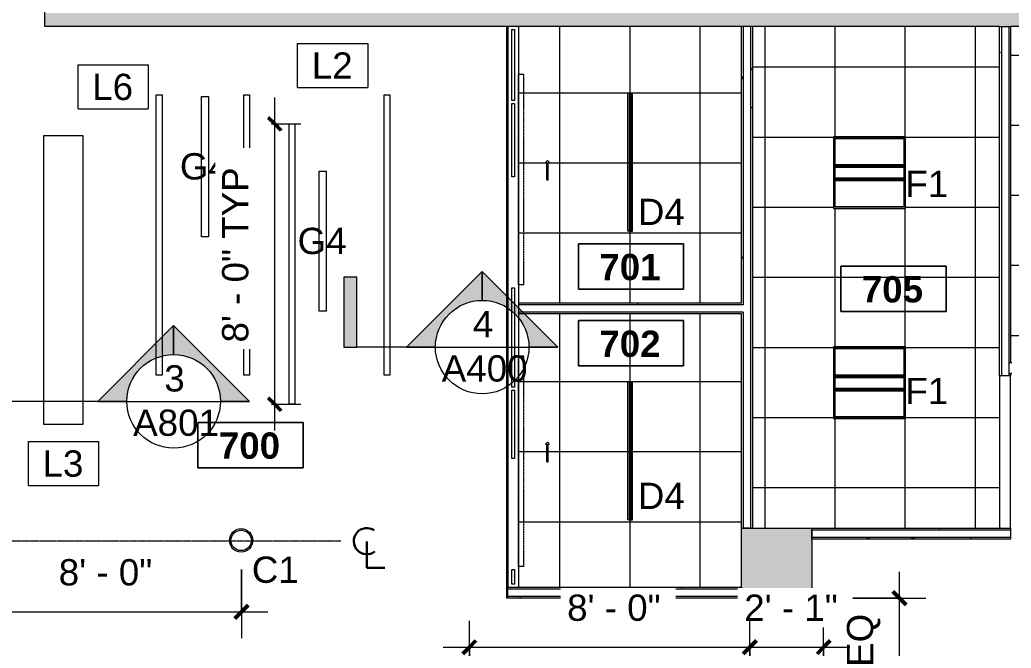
# Model space of a CAD drawing. Header units: inches. Extents: x -2332 to 1043, y -456 to 2193.
# Drawn here: x 224.8 to 564.1, y 1075.9 to 1291 of the extents above; entities that cross this region are included whole.
import ezdxf

# ---------------------------------------------------------------- set-up
doc = ezdxf.new("R2010")
doc.units = ezdxf.units.IN
doc.header["$MEASUREMENT"] = 0
doc.linetypes.add('Center 1_4_', pattern=[0.53125, 0.25, -0.09375, 0.09375, -0.09375])
doc.linetypes.add('Dash 1_16_', pattern=[0.125, 0.0625, -0.0625])
for name, color, linetype, lineweight in [('A-ANNO-DIMS', 211, 'Continuous', 9), ('A-ANNO-DIMS-96', 211, 'Continuous', 9), ('A-ANNO-KEYN', 231, 'Continuous', 9), ('A-ANNO-NOTE', 131, 'Continuous', 9), ('A-AREA-IDEN', 2, 'Continuous', 9), ('A-CLNG', 13, 'Continuous', 13), ('A-CLNG-PATT', 13, 'Continuous', 13), ('A-COLS', 52, 'Continuous', 13), ('A-DETL-CNTR', 5, 'Center 1_4_', 9), ('A-DETL-GENF', 92, 'Continuous', 9), ('A-DOOR', 31, 'Continuous', 13), ('A-GLAZ-CURT', 52, 'Continuous', 13), ('A-WALL', 113, 'Continuous', 13), ('A-WALL-PATT', 111, 'Continuous', 13), ('E-LITE-EQPM', 33, 'Continuous', 9), ('E-LITE-EQPM-IDEN', 33, 'Continuous', 9), ('G-ANNO-SYMB', 111, 'Continuous', 9), ('I-WALL', 2, 'Continuous', 13)]:
    doc.layers.add(name, color=color, linetype=linetype, lineweight=lineweight)
doc.styles.add('Arial', font='arial.ttf', dxfattribs={"height": 9})
doc.styles.add('Swis721 Lt BT_2', font='swissl.ttf', dxfattribs={"height": 9})
doc.styles.add('Swis721 Lt BT_B', font='', dxfattribs={"height": 9})
doc.styles.get('Swis721 Lt BT_B').set_extended_font_data('Swis721 Lt BT', bold=True)
doc.dimstyles.new('OTJ_-_3_32__Linear__1_2__Tolerance_1', dxfattribs={"dimscale": 12, "dimtxt": 9.497835, "dimasz": 0.375, "dimexe": 0.75, "dimexo": 0.5, "dimgap": 0.5, "dimtad": 1, "dimdec": 1, "dimrnd": 0.5, "dimzin": 3, "dimdsep": 46, "dimlunit": 4, "dimtxsty": 'Swis721 Lt BT_2', "dimblk1": 'OBLIQUE', "dimblk2": 'OBLIQUE', "dimsah": 1, "dimcen": 0.09, "dimdle": 0.75, "dimazin": 0, "dimtfac": 1, "dimtdec": 4, "dimtix": 1, "dimtmove": 0, "dimatfit": 3, "dimfxl": 1, "dimtvp": 1, "dimtfill": 1, "dimfrac": 2, "dimtolj": 1, "dimtzin": 0, "dimarcsym": 2})
doc.dimstyles.new('OTJ_-_3_32__Linear__1__Tolerance', dxfattribs={"dimscale": 12, "dimtxt": 9.497835, "dimasz": 0.375, "dimexe": 0.75, "dimexo": 0.5, "dimgap": 0.5, "dimtad": 1, "dimdec": 0, "dimzin": 3, "dimdsep": 46, "dimlunit": 4, "dimtxsty": 'Swis721 Lt BT_2', "dimblk1": 'OBLIQUE', "dimblk2": 'OBLIQUE', "dimsah": 1, "dimcen": 0.09, "dimdle": 0.75, "dimazin": 0, "dimtfac": 1, "dimtdec": 4, "dimtix": 1, "dimtmove": 0, "dimatfit": 3, "dimfxl": 1, "dimtvp": 1, "dimtfill": 1, "dimfrac": 2, "dimtolj": 1, "dimtzin": 0, "dimarcsym": 2})
pattern_1 = [(0, (0, 0), (30.72, 7.68), [1.267, -21.773, 1.267, -21.773, -122.88]), (0, (0, 0), (30.72, 7.68), [-46.08, 1.267, -44.813, 1.267, -21.773, -53.76]), (0, (0, 0), (30.72, 7.68), [-115.2, 1.267, -14.093, 1.267, -37.133]), (120, (11.52, 3.84), (-22.011075, 22.7643), [1.267, -21.773, 1.267, -21.773, -122.88]), (120, (11.52, 3.84), (-22.011075, 22.7643), [-46.08, 1.267, -44.813, 1.267, -21.773, -53.76]), (120, (11.52, 3.84), (-22.011075, 22.7643), [-115.2, 1.267, -14.093, 1.267, -37.133]), (240, (15.36, 19.2), (-8.708925, -30.4443), [1.267, -21.773, 1.267, -21.773, -122.88]), (240, (15.36, 19.2), (-8.708925, -30.4443), [-46.08, 1.267, -44.813, 1.267, -21.773, -53.76]), (240, (15.36, 19.2), (-8.708925, -30.4443), [-115.2, 1.267, -14.093, 1.267, -37.133])]

# ---------------------------------------------------------------- blocks, each defined once
blk = doc.blocks.new('Columns 1 - Columns 1-7118049-7TH FLOOR REFLECTED CEILING PLAN')
at = {"layer": 'A-COLS', "lineweight": 9}
h = blk.add_hatch(color=7, dxfattribs=at)
h.paths.add_polyline_path([(862, -405.11), (861.98, -372.97), (801.98, -351.58), (801.98, -383.71), (861.95, -405.09)], flags=0)
h.paths.add_polyline_path([(992.59, -377), (1004.95, -376.98), (1004.95, -365), (986.95, -365), (986.95, -377), (991.45, -377)], flags=0)
h.paths.add_polyline_path([(514, -281.76), (514, -249.63), (453.98, -228.24), (453.98, -260.37), (513.95, -281.74)], flags=0)
h.paths.add_polyline_path([(166, -158.41), (166, -126.28), (105.98, -104.89), (105.98, -137.02), (165.95, -158.39)], flags=0)
h.paths.add_polyline_path([(-182, -35.06), (-182, -2.93), (-242.02, 18.46), (-242.02, -13.67), (-182.05, -35.04)], flags=0)
h.paths.add_polyline_path([(-1982.09, 88.27), (-1922.03, 109.69), (-1922.03, 140.32), (-1982.09, 118.92), (-1982.06, 97), (-1976.88, 98.83), (-1974.21, 91.29), (-1982.09, 88.5), (-1982.09, 88.41)], flags=0)
h.paths.add_polyline_path([(-530, 88.28), (-530, 120.42), (-590.02, 141.81), (-590.02, 109.68), (-530.05, 88.3)], flags=0)
h.paths.add_polyline_path([(829.27, 109), (843.95, 109.02), (843.91, 133), (819.95, 133), (819.95, 109), (828.45, 109)], flags=0)
h.paths.add_polyline_path([(991.45, 115), (1004.95, 115.02), (1004.95, 127), (986.95, 127), (986.95, 115), (990.95, 115)], flags=0)
h.paths.add_polyline_path([(-1634.06, 211.7), (-1574.03, 233.05), (-1574.03, 264.36), (-1634.06, 242.96), (-1634.06, 211.72)], flags=0)
h.paths.add_polyline_path([(-878.47, 211.8), (-878.47, 243.93), (-938.5, 265.32), (-938.5, 233.19), (-878.52, 211.82)], flags=0)
h.paths.add_polyline_path([(483.3, 232), (495.95, 232), (495.95, 256), (472.03, 256), (472.03, 232), (482.96, 232)], flags=0)
h.paths.add_polyline_path([(-1286.05, 334.98), (-1268.05, 341.39), (-1268.05, 345.6), (-1256.05, 349.87), (-1244.05, 345.6), (-1244.05, 341.38), (-1226.05, 335.02), (-1226.06, 367), (-1256.05, 377.69), (-1286.05, 367), (-1286.05, 335.02)], flags=0)
h.paths.add_polyline_path([(-2021.16, 351.64), (-2013.01, 374.21), (-2035.58, 382.36), (-2043.73, 359.79), (-2023.91, 352.63)], flags=0)
h.paths.add_polyline_path([(-208.32, 478), (-200.03, 478), (-200.03, 502), (-219.79, 502), (-224.03, 490.27), (-224.03, 478), (-210.67, 478)], flags=0)
h.paths.add_polyline_path([(-224.03, 501.32), (-223.78, 502), (-224.03, 502)], flags=0)
h.paths.add_polyline_path([(-559.03, 601), (-548.03, 601), (-548.03, 625), (-569.15, 625), (-572.03, 617.05), (-572.03, 601)], flags=0)
h.paths.add_polyline_path([(472.2, 601), (496.2, 601), (496.2, 625), (472.2, 625)], flags=0)
h.paths.add_polyline_path([(831.97, 601.06), (843.95, 601.08), (843.91, 625.06), (819.95, 625.06), (819.95, 601.06), (831.95, 601.06)], flags=0)
h.paths.add_polyline_path([(993.74, 607.06), (1004.95, 607.08), (1004.95, 619.06), (986.95, 619.06), (986.95, 607.06), (991.45, 607.06)], flags=0)
h.paths.add_polyline_path([(-1887.92, 720.64), (-1879.77, 743.21), (-1902.34, 751.36), (-1910.49, 728.79), (-1893.62, 722.69)], flags=0)
h.paths.add_polyline_path([(-903.4, 724), (-896.03, 724), (-896.03, 748), (-920.67, 748), (-920.67, 724), (-910.74, 724)], flags=0)
h.paths.add_polyline_path([(-1610.23, 724), (-1592.03, 724), (-1592.03, 748), (-1616.03, 748), (-1616.03, 724), (-1612.44, 724)], flags=0)
h.paths.add_polyline_path([(-1843.5, 843.64), (-1835.35, 866.21), (-1857.93, 874.36), (-1866.08, 851.79), (-1845.52, 844.36)], flags=0)
h.paths.add_polyline_path([(490.72, 847), (496.2, 847), (496.2, 871), (472.2, 871), (472.2, 847), (477.69, 847)], flags=0)
h.paths.add_polyline_path([(-1612.44, 847), (-1574.05, 847.02), (-1574.06, 871), (-1616.19, 871), (-1616.19, 847)], flags=0)
h.paths.add_polyline_path([(-1243.86, 847.03), (-1243.86, 871), (-1268.03, 871), (-1268.03, 847.03)], flags=0)
h.paths.add_polyline_path([(841.98, 1093), (843.95, 1093.02), (843.91, 1117), (819.95, 1117), (819.95, 1093), (835.45, 1093)], flags=0)
h.paths.add_polyline_path([(495.42, 1093), (495.95, 1093), (495.95, 1117), (471.83, 1117), (471.83, 1093), (495.41, 1093)], flags=0)
h.paths.add_polyline_path([(-1616.3, 1093.21), (-1592.35, 1093.21), (-1592.35, 1117.25), (-1616.3, 1117.25), (-1616.3, 1095.67)], flags=0)
h.paths.add_polyline_path([(-1268.29, 1093.21), (-1244.3, 1093.21), (-1244.3, 1117.25), (-1268.29, 1117.25)], flags=0)
h.paths.add_polyline_path([(991.33, 1099), (1004.95, 1099.02), (1004.95, 1111), (986.95, 1111), (986.95, 1099), (991.2, 1099)], flags=0)
h.paths.add_polyline_path([(-1268.22, 1339.25), (-1244.3, 1339.25), (-1244.3, 1363.25), (-1268.3, 1363.25), (-1268.3, 1339.25)], flags=0)
h.paths.add_polyline_path([(-1616.3, 1339.25), (-1592.3, 1339.25), (-1592.3, 1363.25), (-1616.3, 1363.25), (-1616.3, 1341.67)], flags=0)
h.paths.add_polyline_path([(484, 1462.86), (495.95, 1462.86), (495.95, 1486.86), (471.95, 1486.86), (471.95, 1462.86), (483.85, 1462.86)], flags=0)
h.paths.add_polyline_path([(801.95, 1567), (861.95, 1588.4), (861.95, 1619.14), (850.07, 1619.14), (850, 1619.04), (849.95, 1619.16), (849.95, 1622.86), (801.95, 1605.75), (801.95, 1567.02)], flags=0)
h.paths.add_polyline_path([(-1607.55, 1585.02), (-1592.05, 1585.02), (-1592.05, 1609.02), (-1616.05, 1609.02), (-1616.05, 1585.02)], flags=0)
h.paths.add_polyline_path([(-1256.44, 1585.27), (-1244.3, 1585.27), (-1244.3, 1609.27), (-1268.3, 1609.27), (-1268.3, 1585.27), (-1256.86, 1585.27)], flags=0)
h.paths.add_polyline_path([(-1654.55, 1731.02), (-1654.55, 1776.02), (-1678.05, 1776.02), (-1678.05, 1772.52), (-1658.05, 1772.52), (-1658.05, 1734.52), (-1678.05, 1734.52), (-1678.05, 1731.02), (-1658.05, 1731.02)], flags=0)
h.paths.add_polyline_path([(122.95, 1827.02), (148.95, 1827.02), (148.95, 1853.02), (122.95, 1853.02), (122.95, 1829.42)], flags=0)
h.paths.add_polyline_path([(496.95, 1827.02), (496.95, 1853.02), (470.95, 1853.02), (470.95, 1827.02)], flags=0)
h.paths.add_polyline_path([(-921.05, 1827.02), (-895.05, 1827.02), (-895.05, 1853.02), (-921.05, 1853.02), (-921.05, 1829.42)], flags=0)
h.paths.add_polyline_path([(-572.04, 1827.02), (-547.04, 1827.02), (-547.04, 1853.02), (-573.04, 1853.02), (-573.04, 1827.02)], flags=0)
h.paths.add_polyline_path([(-199.03, 1827.04), (-199.03, 1853.03), (-225.05, 1853.03), (-225.05, 1827.04), (-200.04, 1827.04)], flags=0)
h.paths.add_polyline_path([(-1592.3, 1828.27), (-1592.3, 1852.27), (-1600.05, 1852.27), (-1600.05, 2104.82), (-1574.05, 2104.82), (-1574.05, 2138.82), (-1608.05, 2138.82), (-1608.05, 1852.27), (-1616.3, 1852.27), (-1616.3, 1828.27)], flags=0)
h.paths.add_polyline_path([(-1244.3, 1828.27), (-1244.3, 1852.27), (-1268.3, 1852.27), (-1268.3, 1828.27)], flags=0)
h.paths.add_polyline_path([(-1678.05, 1836.02), (-1620.8, 1836.02), (-1620.8, 1844.02), (-1678.05, 1844.02)], flags=0)
h.paths.add_polyline_path([(831.95, 2100.07), (861.95, 2100.07), (861.95, 2138.82), (801.95, 2138.82), (801.95, 2110.02), (831.95, 2110.02), (831.95, 2104.31)], flags=0)
h.paths.add_polyline_path([(-878.05, 2104.79), (-878.05, 2138.82), (-938.13, 2138.82), (-938.13, 2104.79)], flags=0)
h.paths.add_polyline_path([(-1286.03, 2104.81), (-1225.94, 2104.81), (-1225.94, 2138.82), (-1286.03, 2138.82)], flags=0)
h.paths.add_polyline_path([(454.05, 2104.82), (513.95, 2104.82), (513.95, 2138.82), (454.05, 2138.82)], flags=0)
h.paths.add_polyline_path([(-181.82, 2104.82), (-181.82, 2138.82), (-242.05, 2138.82), (-242.05, 2104.82)], flags=0)
h.paths.add_polyline_path([(-590.05, 2104.82), (-530.05, 2104.82), (-530.05, 2138.82), (-590.05, 2138.82)], flags=0)
h.paths.add_polyline_path([(165.96, 2104.82), (165.96, 2138.82), (105.95, 2138.82), (105.95, 2104.82)], flags=0)
at = {"layer": 'A-COLS', "color": 8, "lineweight": 20}
for p, q in [((471.83, 1093), (471.83, 1117)), ((471.83, 1117), (495.95, 1117)), ((495.95, 1117), (495.95, 1093)), ((495.95, 1093), (471.83, 1093))]:
    blk.add_line(p, q, dxfattribs=at)
blk = doc.blocks.new('L-Recessed-Axis-Plano - Type F_2 X 2-4550865-7TH FLOOR REFLECTED CEILING PLAN')
at = {"layer": 'E-LITE-EQPM'}
for p, q in [((11.91, 11.87), (-11.91, 11.87)), ((-11.91, 11.87), (-11.91, -11.88)), ((-11.88, -11.56), (-11.88, 11.56)), ((-11.88, 11.56), (11.87, 11.56)), ((11.87, 11.56), (11.87, -11.56)), ((11.91, -11.88), (11.91, 11.87)), ((-11.88, 2.74), (11.87, 2.74)), ((11.87, 2.51), (-11.88, 2.51)), ((-11.88, 2.3), (11.87, 2.3)), ((-11.88, 2.2), (11.87, 2.2)), ((-11.88, 1.83), (11.87, 1.83)), ((-11.88, -1.83), (11.87, -1.83)), ((-11.88, -2.2), (11.87, -2.2)), ((-11.88, -2.3), (11.87, -2.3)), ((-11.88, -2.51), (11.87, -2.51)), ((-11.88, -2.74), (11.87, -2.74)), ((-11.91, -11.88), (11.91, -11.88)), ((11.87, -11.56), (-11.88, -11.56))]:
    blk.add_line(p, q, dxfattribs=at)
blk = doc.blocks.new('TBARLED SMARTLIGHT 9-16_DIFFUSING 2_ and 4_ - Type D_4_ 9_16 - Diffusing Lens-V32-7TH FLOOR REFLECTED CEILING PLAN')
at = {"layer": 'E-LITE-EQPM'}
for p, q in [((-0.8, 23.56), (-0.8, -23.56)), ((-0.3, 23.56), (-0.8, 23.56)), ((-0.3, 23.56), (0.3, 23.56)), ((-0.3, 23.52), (-0.3, 23.56)), ((-0.3, 23.52), (-0.21, 23.52)), ((-0.3, -23.52), (-0.3, 23.52)), ((0.3, 23.52), (-0.3, 23.52)), ((-0.21, -23.52), (-0.21, 23.52)), ((-0.2, 23.5), (0.2, 23.5)), ((-0.2, -23.5), (-0.2, 23.5)), ((0.2, -23.5), (0.2, 23.5)), ((0.21, 23.52), (0.3, 23.52)), ((0.21, -23.52), (0.21, 23.52)), ((0.3, 23.56), (0.3, 23.52)), ((0.3, 23.56), (0.8, 23.56)), ((0.3, -23.52), (0.3, 23.52)), ((0.8, 23.56), (0.8, -23.56)), ((-0.3, -23.56), (-0.8, -23.56)), ((-0.21, -23.52), (-0.3, -23.52)), ((-0.3, -23.52), (0.3, -23.52)), ((-0.3, -23.56), (-0.3, -23.52)), ((0.3, -23.56), (-0.3, -23.56)), ((0.2, -23.5), (-0.2, -23.5)), ((0.3, -23.52), (0.21, -23.52)), ((0.3, -23.52), (0.3, -23.56)), ((0.3, -23.56), (0.8, -23.56))]:
    blk.add_line(p, q, dxfattribs=at)
blk = doc.blocks.new('SUSPENDED LINEAR_Cooper_NeoRay_Straight and Narrow_22DP_0001 - Type G_3G Pendant Linea_4 Feet-8436090-7TH FLOOR REFLECTED CEILING PLAN')
at = {"layer": 'E-LITE-EQPM'}
for p, q in [((1.1875, 24), (-1.1875, 24)), ((-1.1875, 24), (-1.1875, -24)), ((1.1875, -24), (1.1875, 24)), ((-1.1875, -24), (1.1875, -24))]:
    blk.add_line(p, q, dxfattribs=at)
blk = doc.blocks.new('Ceilings 30 - Ceilings 3-7818956-7TH FLOOR REFLECTED CEILING PLAN')
at = {"layer": 'A-CLNG'}
for p, q in [((536.53, -151.89), (536.53, -149.89)), ((536.53, -149.89), (632.53, -149.89)), ((632.53, -151.89), (536.53, -151.89)), ((632.53, -149.89), (632.53, -151.89))]:
    blk.add_line(p, q, dxfattribs=at)
blk = doc.blocks.new('Ceilings 31 - Ceilings 3-7818987-7TH FLOOR REFLECTED CEILING PLAN')
at = {"layer": 'A-CLNG'}
for p, q in [((536.53, -151.89), (536.53, -149.89)), ((536.53, -149.89), (632.53, -149.89)), ((632.53, -151.89), (536.53, -151.89)), ((632.53, -149.89), (632.53, -151.89))]:
    blk.add_line(p, q, dxfattribs=at)
blk = doc.blocks.new('Ceilings 32 - Ceilings 3-7819025-7TH FLOOR REFLECTED CEILING PLAN')
at = {"layer": 'A-CLNG'}
for p, q in [((536.53, -151.89), (536.53, -149.89)), ((536.53, -149.89), (632.53, -149.89)), ((632.53, -151.89), (536.53, -151.89)), ((632.53, -149.89), (632.53, -151.89))]:
    blk.add_line(p, q, dxfattribs=at)
blk = doc.blocks.new('Ceilings 7 - Ceilings 3-7954644-7TH FLOOR REFLECTED CEILING PLAN')
at = {"layer": 'A-CLNG'}
for p, q in [((536.53, -151.89), (536.53, -149.89)), ((536.53, -149.89), (632.53, -149.89)), ((632.53, -151.89), (536.53, -151.89)), ((632.53, -149.89), (632.53, -151.89))]:
    blk.add_line(p, q, dxfattribs=at)
blk = doc.blocks.new('Ceilings 41 - Ceilings 38-8426477-7TH FLOOR REFLECTED CEILING PLAN')
at = {"layer": 'A-CLNG'}
for p, q in [((577.98, 957.22), (577.98, 1056.19)), ((577.98, 1056.19), (591.29, 1056.19)), ((591.29, 1056.19), (591.29, 957.22)), ((591.29, 957.22), (577.98, 957.22))]:
    blk.add_line(p, q, dxfattribs=at)
blk = doc.blocks.new('Barn Door - Glass Door - D13 - DEMOUNTABLE SLIDER-40_ x 96_-8564952-7TH FLOOR REFLECTED CEILING PLAN')
at = {"layer": 'A-DETL-GENF'}
for p, q in [((17.91, -11.5), (17.91, -12)), ((17.91, -11.5), (23.91, -11.5)), ((17.91, -12), (23.91, -12)), ((24.62, -11.75), (23.91, -11.04)), ((23.91, -11.04), (23.91, -11.5)), ((24.62, -11.75), (23.91, -12.46)), ((23.91, -12.46), (23.91, -12))]:
    blk.add_line(p, q, dxfattribs=at)
at = {"layer": 'A-DOOR', "linetype": 'Dash 1_16_', "lineweight": 9}
for p, q in [((-18, -1.87), (54, -1.87)), ((-18, -3.62), (-18, -1.87)), ((54, -3.62), (54, -1.87)), ((-18, -3.62), (54, -3.62))]:
    blk.add_line(p, q, dxfattribs=at)
blk = doc.blocks.new('System Panel - Glazed-8964683-7TH FLOOR REFLECTED CEILING PLAN')
at = {"layer": 'A-GLAZ-CURT'}
for p, q in [((-33.23, -0.5), (-33.23, 0.5)), ((-33.23, 0.5), (-28.17, 0.5)), ((-28.17, 0.5), (-28.17, -0.5)), ((9.83, -0.5), (9.83, 0.5)), ((9.83, 0.5), (33.23, 0.5)), ((33.23, 0.5), (33.23, -0.5)), ((-28.17, -0.5), (-33.23, -0.5)), ((33.23, -0.5), (9.83, -0.5))]:
    blk.add_line(p, q, dxfattribs=at)
blk = doc.blocks.new('System Panel - Glazed-8739554-7TH FLOOR REFLECTED CEILING PLAN')
at = {"layer": 'A-GLAZ-CURT'}
for p, q in [((-48.578125, -0.5), (-48.578125, 0.5)), ((-48.578125, 0.5), (-14.515625, 0.5)), ((-14.515625, 0.5), (-14.515625, -0.5)), ((23.484375, -0.5), (23.484375, 0.5)), ((23.484375, 0.5), (48.578125, 0.5)), ((48.578125, 0.5), (48.578125, -0.5)), ((-14.515625, -0.5), (-48.578125, -0.5)), ((48.578125, -0.5), (23.484375, -0.5))]:
    blk.add_line(p, q, dxfattribs=at)
blk = doc.blocks.new('System Panel - Glazed-8738118-7TH FLOOR REFLECTED CEILING PLAN')
at = {"layer": 'A-GLAZ-CURT'}
for p, q in [((-12.171875, -0.5), (-12.171875, 0.5)), ((-12.171875, 0.5), (12.171875, 0.5)), ((12.171875, 0.5), (12.171875, -0.5)), ((12.171875, -0.5), (-12.171875, -0.5))]:
    blk.add_line(p, q, dxfattribs=at)
blk = doc.blocks.new('DOWN LIGHT - Type C_L-PENDANT_FOCAL POINT 3_5 CYLINDER-9613399-7TH FLOOR REFLECTED CEILING PLAN')
at = {"layer": 'E-LITE-EQPM'}
for radius in [4, 3.5]:
    blk.add_circle((-0.125, 0), radius, dxfattribs=at)
blk = doc.blocks.new('Room Tag - Number Only-4120135-7TH FLOOR REFLECTED CEILING PLAN')
at = {"layer": 'A-AREA-IDEN'}
for p, q in [((-0.1881, -0.1636), (-0.1881, -0.0018)), ((-0.1881, -0.0018), (0.1869, -0.0018)), ((0.1869, -0.0018), (-0.1881, -0.0018)), ((-0.1881, -0.0018), (-0.1881, -0.1636)), ((0.1869, -0.0018), (0.1869, -0.1636)), ((0.1869, -0.1636), (0.1869, -0.0018)), ((0.1869, -0.1636), (-0.1881, -0.1636)), ((-0.1881, -0.1636), (0.1869, -0.1636))]:
    blk.add_line(p, q, dxfattribs=at)
blk = doc.blocks.new('Keynote Tag - Keynote Number - Boxed-135510-7TH FLOOR REFLECTED CEILING PLAN')
at = {"layer": 'A-ANNO-KEYN'}
for p, q in [((-0.125, -0.0792), (-0.125, 0.0781)), ((-0.125, 0.0781), (0.125, 0.0781)), ((0.125, 0.0781), (0.125, -0.0792)), ((-0.125, -0.0792), (0.125, -0.0792))]:
    blk.add_line(p, q, dxfattribs=at)
blk = doc.blocks.new('Centerline - Centerline-43150-7TH FLOOR REFLECTED CEILING PLAN')
at = {"layer": 'A-ANNO-NOTE', "lineweight": 30}
for p, q in [((0, 0.0259), (0, -0.0678)), ((0, -0.0678), (0.0642, -0.0678))]:
    blk.add_line(p, q, dxfattribs=at)
blk.add_arc((0, 0.0273), 0.0469, 55.7755, 308.0372, dxfattribs=at)
blk = doc.blocks.new('Drafting View - Section Head - Filled-1367765-7TH FLOOR REFLECTED CEILING PLAN')
at = {"layer": 'G-ANNO-SYMB'}
h = blk.add_hatch(color=256, dxfattribs=at)
edge = h.paths.add_edge_path(flags=0)
edge.add_line((-0.5202, 0), (-0.25, 0.2702))
edge.add_line((-0.25, 0.2702), (-0.25, 0.1667))
edge.add_arc((-0.25, 0), 0.1667, 90, 180)
edge.add_line((-0.4167, 0), (-0.5202, 0))
h = blk.add_hatch(color=256, dxfattribs=at)
edge = h.paths.add_edge_path(flags=0)
edge.add_line((0.0202, 0), (-0.0833, 0))
edge.add_arc((-0.25, 0), 0.1667, 0, 90)
edge.add_line((-0.25, 0.1667), (-0.25, 0.2702))
edge.add_line((-0.25, 0.2702), (0.0202, 0))
for p, q in [((-0.25, 0.2702), (-0.5202, 0)), ((-0.25, 0.2702), (-0.5202, 0)), ((-0.25, 0.2702), (0.0202, 0)), ((-0.25, 0.1667), (-0.25, 0.2702)), ((0.0202, 0), (-0.25, 0.2702)), ((-0.25, 0.2702), (-0.25, 0.1667)), ((-0.5202, 0), (-0.4167, 0)), ((-0.0833, 0), (0.0202, 0)), ((-0.5202, 0), (-0.4167, 0)), ((-0.4167, 0), (-0.5202, 0)), ((0.0202, 0), (-0.0833, 0)), ((-0.0833, 0), (0.0202, 0))]:
    blk.add_line(p, q, dxfattribs=at)
for start, end in [(0, 180), (360, 180), (90, 180), (0, 90), (180, 360)]:
    blk.add_arc((-0.25, 0), 0.1667, start, end, dxfattribs=at)
blk = doc.blocks.new('DIMBLOCK50-7TH FLOOR REFLECTED CEILING PLAN')
at = {"layer": 'A-ANNO-DIMS-96'}
for p, q in [((312.07, 1150.38), (312.07, 1264.38)), ((311.02, 1255.38), (321.07, 1255.38)), ((312.07, 1255.38), (311.02, 1255.38)), ((311.02, 1159.38), (321.07, 1159.38)), ((312.07, 1159.38), (311.02, 1159.38))]:
    blk.add_line(p, q, dxfattribs=at)
at = {"layer": 'A-ANNO-DIMS-96', "lineweight": 50}
for p, q in [((312.07, 1255.38), (309.82, 1257.63)), ((312.07, 1255.38), (314.32, 1253.13)), ((312.07, 1159.38), (309.82, 1161.63)), ((312.07, 1159.38), (314.32, 1157.13))]:
    blk.add_line(p, q, dxfattribs=at)
at = {"layer": 'A-ANNO-DIMS-96', "color": 0, "insert": (294.05, 1180.54), "char_height": 9, "width": 64.4044, "attachment_point": 1, "rotation": 90, "line_spacing_factor": 1.005062, "style": 'Swis721 Lt BT_2', "bg_fill": 3, "box_fill_scale": 1.25, "bg_fill_color": 256, "bg_fill_true_color": 13158600, "bg_fill_transparency": 0}
blk.add_mtext('8\' - 0" TYP', dxfattribs=at)
blk = doc.blocks.new('_Oblique')
at = {"color": 0, "linetype": 'ByBlock', "lineweight": -2}
blk.add_line((-0.5, -0.5), (0.5, 0.5), dxfattribs=at)
blk = doc.blocks.new('Drafting View - 3_32_ x 3_8_-334918-7TH FLOOR REFLECTED CEILING PLAN')
at = {"layer": 'G-ANNO-SYMB'}
blk.add_hatch(color=256, dxfattribs=at).paths.add_polyline_path([(0, 0.2495), (0, 0), (-0.0469, 0), (-0.0469, 0.2495)], flags=0)
for p, q in [((0, 0.2495), (-0.0469, 0.2495)), ((-0.0469, 0.2495), (-0.0469, 0)), ((0, 0), (0, 0.2495)), ((-0.0469, 0), (0, 0))]:
    blk.add_line(p, q, dxfattribs=at)
blk = doc.blocks.new('DIMBLOCK69-7TH FLOOR REFLECTED CEILING PLAN')
at = {"layer": 'A-ANNO-DIMS-96'}
for p, q in [((525.94, 1063), (525.94, 1102)), ((477.83, 1093), (534.94, 1093)), ((525.94, 1093), (477.83, 1093)), ((514.65, 1063), (534.94, 1063)), ((525.94, 1063), (514.65, 1063))]:
    blk.add_line(p, q, dxfattribs=at)
at = {"layer": 'A-ANNO-DIMS-96', "lineweight": 50}
for p, q in [((525.94, 1093), (523.69, 1095.25)), ((525.94, 1093), (528.19, 1090.75)), ((525.94, 1063), (523.69, 1065.25)), ((525.94, 1063), (528.19, 1060.75))]:
    blk.add_line(p, q, dxfattribs=at)
at = {"layer": 'A-ANNO-DIMS-96', "color": 0, "insert": (507.92, 1069.48), "char_height": 9, "width": 20.443, "attachment_point": 1, "rotation": 90, "line_spacing_factor": 1.005062, "style": 'Swis721 Lt BT_2', "bg_fill": 3, "box_fill_scale": 1.25, "bg_fill_color": 256, "bg_fill_true_color": 13158600, "bg_fill_transparency": 0}
blk.add_mtext('EQ', dxfattribs=at)
blk = doc.blocks.new('DIMBLOCK70-7TH FLOOR REFLECTED CEILING PLAN')
at = {"layer": 'A-ANNO-DIMS-96'}
for p, q in [((474.7, 1073), (474.7, 1085.22)), ((499.95, 1039), (499.95, 1085.22)), ((465.7, 1076.22), (508.95, 1076.22)), ((474.7, 1076.22), (474.7, 1073)), ((499.95, 1076.22), (499.95, 1039))]:
    blk.add_line(p, q, dxfattribs=at)
at = {"layer": 'A-ANNO-DIMS-96', "lineweight": 50}
for p, q in [((474.7, 1076.22), (472.45, 1073.97)), ((474.7, 1076.22), (476.95, 1078.47)), ((499.95, 1076.22), (497.7, 1073.97)), ((499.95, 1076.22), (502.2, 1078.47))]:
    blk.add_line(p, q, dxfattribs=at)
at = {"layer": 'A-ANNO-DIMS-96', "color": 0, "insert": (472.78, 1094.24), "char_height": 9, "width": 34.9159, "attachment_point": 1, "line_spacing_factor": 1.005062, "style": 'Swis721 Lt BT_2', "bg_fill": 3, "box_fill_scale": 1.25, "bg_fill_color": 256, "bg_fill_true_color": 13158600, "bg_fill_transparency": 0}
blk.add_mtext('2\' - 1"', dxfattribs=at)
blk = doc.blocks.new('DIMBLOCK71-7TH FLOOR REFLECTED CEILING PLAN')
at = {"layer": 'A-ANNO-DIMS-96'}
for p, q in [((378.7, 1073), (378.7, 1085.22)), ((474.7, 1073), (474.7, 1085.22)), ((369.7, 1076.22), (483.7, 1076.22)), ((378.7, 1076.22), (378.7, 1073)), ((474.7, 1076.22), (474.7, 1073))]:
    blk.add_line(p, q, dxfattribs=at)
at = {"layer": 'A-ANNO-DIMS-96', "lineweight": 50}
for p, q in [((378.7, 1076.22), (376.45, 1073.97)), ((378.7, 1076.22), (380.95, 1078.47)), ((474.7, 1076.22), (472.45, 1073.97)), ((474.7, 1076.22), (476.95, 1078.47))]:
    blk.add_line(p, q, dxfattribs=at)
at = {"layer": 'A-ANNO-DIMS-96', "color": 0, "insert": (412.16, 1094.24), "char_height": 9, "width": 34.9159, "attachment_point": 1, "line_spacing_factor": 1.005062, "style": 'Swis721 Lt BT_2', "bg_fill": 3, "box_fill_scale": 1.25, "bg_fill_color": 256, "bg_fill_true_color": 13158600, "bg_fill_transparency": 0}
blk.add_mtext('8\' - 0"', dxfattribs=at)
blk = doc.blocks.new('DIMBLOCK72-7TH FLOOR REFLECTED CEILING PLAN')
at = {"layer": 'A-ANNO-DIMS-96'}
for p, q in [((204.71, 1102.78), (204.71, 1079.34)), ((204.71, 1088.34), (204.71, 1102.78)), ((300.71, 1102.78), (300.71, 1079.34)), ((300.71, 1088.34), (300.71, 1102.78)), ((195.71, 1088.34), (309.71, 1088.34))]:
    blk.add_line(p, q, dxfattribs=at)
at = {"layer": 'A-ANNO-DIMS-96', "lineweight": 50}
for p, q in [((204.71, 1088.34), (206.96, 1090.59)), ((300.71, 1088.34), (302.96, 1090.59)), ((204.71, 1088.34), (202.46, 1086.09)), ((300.71, 1088.34), (298.46, 1086.09))]:
    blk.add_line(p, q, dxfattribs=at)
at = {"layer": 'A-ANNO-DIMS-96', "color": 0, "insert": (238.16, 1106.36), "char_height": 9, "width": 34.9159, "attachment_point": 1, "line_spacing_factor": 1.005062, "style": 'Swis721 Lt BT_2', "bg_fill": 3, "box_fill_scale": 1.25, "bg_fill_color": 256, "bg_fill_true_color": 13158600, "bg_fill_transparency": 0}
blk.add_mtext('8\' - 0"', dxfattribs=at)

msp = doc.modelspace()

# ---------------------------------------------------------------- hatches: boundary and pattern name
at = {"layer": 'A-CLNG-PATT'}
h = msp.add_hatch(dxfattribs=at)
h.set_pattern_fill('FP_15', color=256, style=0, pattern_type=2)
h.set_pattern_definition([(270, (433.704, 1242.023), (-24, -1e-15), []), (180, (433.704, 1242.023), (3e-15, 24), [])])
h.paths.add_polyline_path([(399.5145, 1194.08311), (471.82927, 1194.08311), (471.82927, 1288.7133), (395.57927, 1288.7133), (395.57927, 1194.08311)], flags=0)
h.paths.add_polyline_path([(433.79802, 1218.66543), (433.40899, 1218.66543), (433.40899, 1265.79043), (433.99954, 1265.79043), (433.99954, 1218.66543), (433.90899, 1218.66543)], flags=0)
h = msp.add_hatch(dxfattribs=at)
h.set_pattern_fill('FP_16', color=256, style=0, pattern_type=2)
h.set_pattern_definition([(270, (527.876, 1202.856), (-24, -1e-15), []), (180, (527.876, 1202.856), (3e-15, 24), [])])
h.paths.add_polyline_path([(555.86437, 1116.99788), (560.17301, 1116.99788), (560.17301, 1288.7133), (475.57927, 1288.7133), (475.57927, 1116.99788), (527.98551, 1116.99788)], flags=0)
h.paths.add_polyline_path([(503.74775, 1154.50243), (503.36051, 1154.50243), (503.36051, 1179.06493), (527.98551, 1179.06493), (527.98551, 1154.50243)], flags=0)
h.paths.add_polyline_path([(503.74775, 1226.42686), (503.36051, 1226.42686), (503.36051, 1250.98936), (527.98551, 1250.98936), (527.98551, 1226.42686), (507.02786, 1226.42686)], flags=0)
h = msp.add_hatch(dxfattribs=at)
h.set_pattern_fill('FP_17', color=256, style=0, pattern_type=2)
h.set_pattern_definition([(180, (634, 1230.96), (3e-15, 24), []), (90, (634, 1230.96), (24, -1e-15), [])])
h.paths.add_polyline_path([(564.36051, 1173.20811), (705.39176, 1173.20811), (705.39176, 1288.7133), (563.92301, 1288.70441), (563.92301, 1173.70811), (564.36051, 1173.70811)], flags=0)
h.paths.add_polyline_path([(586.01176, 1207.60293), (585.47218, 1207.60293), (585.47218, 1254.72793), (586.06273, 1254.72793), (586.06273, 1207.60293), (586.01226, 1207.60293)], flags=0)
h.paths.add_polyline_path([(633.75114, 1207.60293), (633.75114, 1254.72793), (634.34169, 1254.72793), (634.34169, 1207.60293), (633.80104, 1207.60293)], flags=0)
h.paths.add_polyline_path([(681.8612, 1207.60293), (681.47218, 1207.60293), (681.47218, 1254.72793), (682.06273, 1254.72793), (682.06273, 1207.60293), (681.97218, 1207.60293)], flags=0)
h = msp.add_hatch(dxfattribs=at)
h.set_pattern_fill('FP_5', color=256, style=0, pattern_type=2)
h.set_pattern_definition([(0, (697.704, 1191.163), (0, -24), []), (270, (697.704, 1191.163), (-24, -1e-15), [])])
h.paths.add_polyline_path([(395.57927, 1096.74788), (471.82927, 1096.74788), (471.82927, 1190.33311), (395.57927, 1190.33311), (395.57927, 1169.28438)], flags=0)
h.paths.add_polyline_path([(433.79802, 1119.80498), (433.40899, 1119.80498), (433.40899, 1166.92998), (433.99954, 1166.92998), (433.99954, 1119.80498), (433.90899, 1119.80498)], flags=0)
at = {"layer": 'A-WALL-PATT', "lineweight": 9}
msp.add_hatch(color=7, dxfattribs=at).paths.add_polyline_path([(238.07927, 1288.7133), (997.20426, 1288.7133), (997.20426, 1293.3383), (233.45427, 1293.3383), (233.45427, 1288.7133), (237.9608, 1288.7133)], flags=0)
h = msp.add_hatch(dxfattribs=at)
h.set_pattern_fill('FP_1', color=256, style=0, pattern_type=2)
h.set_pattern_definition(pattern_1)
h.paths.add_polyline_path([(472.45427, 1116.99788), (472.45427, 1190.95811), (471.82927, 1190.95811), (471.82927, 1116.99788)], flags=0)
h.paths.add_polyline_path([(472.45427, 1193.45811), (472.45427, 1288.7133), (471.82927, 1288.7133), (471.82927, 1193.45811), (472.36976, 1193.45811)], flags=0)
h = msp.add_hatch(dxfattribs=at)
h.set_pattern_fill('FP_1', color=256, style=0, pattern_type=2)
h.set_pattern_definition(pattern_1)
h.paths.add_polyline_path([(475.57927, 1116.99788), (475.57927, 1288.7133), (474.95427, 1288.7133), (474.95427, 1116.99788)], flags=0)
h = msp.add_hatch(dxfattribs=at)
h.set_pattern_fill('FP_1', color=256, style=0, pattern_type=2)
h.set_pattern_definition(pattern_1)
h.paths.add_polyline_path([(560.17301, 1169.12288), (560.79801, 1169.12288), (560.79801, 1288.7133), (560.17301, 1288.67327), (560.17301, 1169.28438)], flags=0)
h = msp.add_hatch(dxfattribs=at)
h.set_pattern_fill('FP_1', color=256, style=0, pattern_type=2)
h.set_pattern_definition(pattern_1)
h.paths.add_polyline_path([(563.29801, 1169.12288), (563.92301, 1169.12288), (563.92301, 1169.95811), (563.29801, 1169.95811), (563.29801, 1169.28438)], flags=0)
h.paths.add_polyline_path([(563.92301, 1173.70811), (563.92301, 1288.7133), (563.29801, 1288.70663), (563.29801, 1173.70811)], flags=0)
h = msp.add_hatch(dxfattribs=at)
h.set_pattern_fill('FP_1', color=256, style=0, pattern_type=2)
h.set_pattern_definition(pattern_1)
h.paths.add_polyline_path([(395.57927, 1193.45811), (471.82927, 1193.45811), (471.82927, 1194.08311), (395.57927, 1194.08311)], flags=0)
h = msp.add_hatch(dxfattribs=at)
h.set_pattern_fill('FP_1', color=256, style=0, pattern_type=2)
h.set_pattern_definition(pattern_1)
h.paths.add_polyline_path([(395.57927, 1190.33311), (471.82927, 1190.33311), (471.82927, 1190.95811), (395.57927, 1190.95811)], flags=0)
h = msp.add_hatch(dxfattribs=at)
h.set_pattern_fill('FP_1', color=256, style=0, pattern_type=2)
h.set_pattern_definition(pattern_1)
h.paths.add_polyline_path([(555.86437, 1116.37288), (563.92301, 1116.37288), (563.92301, 1116.99788), (495.95426, 1116.99788), (495.95426, 1116.37288), (527.98551, 1116.37288)], flags=0)
h = msp.add_hatch(dxfattribs=at)
h.set_pattern_fill('FP_1', color=256, style=0, pattern_type=2)
h.set_pattern_definition(pattern_1)
h.paths.add_polyline_path([(527.98551, 1113.24788), (563.92301, 1113.24788), (563.92301, 1113.87288), (495.95426, 1113.87288), (495.95426, 1113.24788), (503.74775, 1113.24788)], flags=0)
h = msp.add_hatch(dxfattribs=at)
h.set_pattern_fill('FP_1', color=256, style=0, pattern_type=2)
h.set_pattern_definition(pattern_1)
h.paths.add_polyline_path([(451.63112, 1096.12288), (471.82927, 1096.12288), (471.82927, 1096.74788), (391.82927, 1096.74788), (391.82927, 1096.12288), (425.57281, 1096.12288)], flags=0)
h = msp.add_hatch(dxfattribs=at)
h.set_pattern_fill('FP_1', color=256, style=0, pattern_type=2)
h.set_pattern_definition(pattern_1)
h.paths.add_polyline_path([(451.63112, 1092.99788), (471.82927, 1092.99788), (471.82927, 1093.62288), (391.82927, 1093.62288), (391.82927, 1092.99788), (425.57281, 1092.99788)], flags=0)

# ---------------------------------------------------------------- linework, layer by layer
at = {"layer": 'A-CLNG'}
for p, q in [((391.41117, 1288.7133), (391.41117, 1093.10558)), ((395.57927, 1194.08311), (395.57927, 1288.7133)), ((527.98551, 1250.98936), (503.36051, 1250.98936)), ((503.36051, 1250.98936), (503.36051, 1226.42686)), ((527.98551, 1226.42686), (527.98551, 1250.98936)), ((503.36051, 1226.42686), (527.98551, 1226.42686)), ((395.57927, 1096.74788), (395.57927, 1190.33311)), ((527.98551, 1179.06493), (503.36051, 1179.06493)), ((503.36051, 1179.06493), (503.36051, 1154.50243)), ((527.98551, 1154.50243), (527.98551, 1179.06493)), ((560.17301, 1169.12288), (560.17301, 1116.99788)), ((563.92301, 1116.99788), (563.92301, 1169.12288)), ((503.36051, 1154.50243), (527.98551, 1154.50243)), ((391.41117, 1093.10558), (391.82927, 1093.10558))]:
    msp.add_line(p, q, dxfattribs=at)
at = {"layer": 'A-DETL-CNTR'}
msp.add_line((177.71076, 1112.58447), (334.71076, 1112.58447), dxfattribs=at)
at = {"layer": 'A-WALL', "color": 8, "lineweight": 20}
for p, q in [((233.45427, 1288.7133), (233.45427, 1337.97681)), ((560.17301, 1288.7133), (233.45427, 1288.7133)), ((705.39176, 1288.7133), (563.92301, 1288.7133))]:
    msp.add_line(p, q, dxfattribs=at)
at = {"layer": 'A-WALL'}
for p, q in [((472.45427, 1288.7133), (472.45427, 1193.45811)), ((474.95427, 1288.7133), (474.95427, 1116.99788)), ((560.17301, 1288.7133), (563.92301, 1288.7133)), ((560.79801, 1288.7133), (560.79801, 1169.12288)), ((563.29801, 1288.7133), (563.29801, 1169.12288)), ((472.45427, 1193.45811), (395.57927, 1193.45811)), ((472.45427, 1190.95811), (395.57927, 1190.95811)), ((472.45427, 1190.95811), (472.45427, 1116.99788)), ((563.29801, 1173.70811), (563.92301, 1173.70811)), ((563.29801, 1169.95811), (563.92301, 1169.95811)), ((495.95426, 1116.37288), (563.92301, 1116.37288)), ((495.95426, 1113.87288), (563.92301, 1113.87288)), ((471.82927, 1096.12288), (391.82927, 1096.12288)), ((471.82927, 1093.62288), (391.82927, 1093.62288))]:
    msp.add_line(p, q, dxfattribs=at)
at = {"layer": 'G-ANNO-SYMB'}
for p, q in [((359.08851, 1178.96836), (340.22207, 1178.96836)), ((367.08851, 1178.96836), (399.08851, 1178.96836)), ((253.47415, 1160.39318), (218.46678, 1160.39318)), ((261.47415, 1160.39318), (293.47415, 1160.39318))]:
    msp.add_line(p, q, dxfattribs=at)
at = {"layer": 'I-WALL', "lineweight": 9}
msp.add_line((391.82927, 1288.7133), (391.82927, 1096.74788), dxfattribs=at)
at = {"layer": 'I-WALL'}
for p, q in [((471.82927, 1194.08311), (471.82927, 1288.7133)), ((475.57927, 1288.7133), (475.57927, 1116.99788)), ((560.17301, 1169.12288), (560.17301, 1288.7133)), ((563.92301, 1288.7133), (563.92301, 1173.70811)), ((395.57927, 1194.08311), (471.82927, 1194.08311)), ((395.57927, 1190.33311), (395.57927, 1194.08311)), ((471.82927, 1190.33311), (395.57927, 1190.33311)), ((471.82927, 1116.99788), (471.82927, 1190.33311)), ((563.92301, 1173.70811), (564.36051, 1173.70811)), ((563.92301, 1169.12288), (560.17301, 1169.12288)), ((564.36051, 1169.95811), (563.92301, 1169.95811)), ((563.92301, 1169.95811), (563.92301, 1169.12288)), ((475.57927, 1116.99788), (471.82927, 1116.99788)), ((495.95426, 1113.24788), (495.95426, 1116.99788)), ((495.95426, 1116.99788), (563.92301, 1116.99788)), ((563.92301, 1116.99788), (563.92301, 1113.24788)), ((563.92301, 1113.24788), (495.95426, 1113.24788)), ((391.82927, 1096.74788), (471.82927, 1096.74788)), ((391.82927, 1092.99788), (391.82927, 1096.74788)), ((471.82927, 1096.74788), (471.82927, 1092.99788)), ((471.82927, 1092.99788), (391.82927, 1092.99788))]:
    msp.add_line(p, q, dxfattribs=at)

# ---------------------------------------------------------------- block references
at = {"layer": 'A-ANNO-KEYN', "xscale": 95.99999999999994, "yscale": 95.99999999999994, "zscale": 95.99999999999994}
for p in [(331.91273, 1275.41857), (256.77764, 1268.11451), (239.7608, 1139.14476)]:
    msp.add_blockref('Keynote Tag - Keynote Number - Boxed-135510-7TH FLOOR REFLECTED CEILING PLAN', p, dxfattribs=at)
at = {"layer": 'A-ANNO-NOTE', "xscale": 96, "yscale": 96, "zscale": 96}
msp.add_blockref('Centerline - Centerline-43150-7TH FLOOR REFLECTED CEILING PLAN', (343.62514, 1109.89512), dxfattribs=at)
at = {"layer": 'A-AREA-IDEN', "xscale": 95.99999999999994, "yscale": 95.99999999999994, "zscale": 95.99999999999994}
for p in [(434.07553, 1214.4775), (523.90546, 1206.85732), (434.07553, 1188.20465), (303.84545, 1153.34448)]:
    msp.add_blockref('Room Tag - Number Only-4120135-7TH FLOOR REFLECTED CEILING PLAN', p, dxfattribs=at)
at = {"layer": 'A-CLNG', "rotation": 89.9999999999999}
for name, p in [('Ceilings 7 - Ceilings 3-7954644-7TH FLOOR REFLECTED CEILING PLAN', (121.61899, 632.84738)), ('Ceilings 30 - Ceilings 3-7818956-7TH FLOOR REFLECTED CEILING PLAN', (151.61899, 632.84738)), ('Ceilings 31 - Ceilings 3-7818987-7TH FLOOR REFLECTED CEILING PLAN', (199.61899, 632.84738)), ('Ceilings 32 - Ceilings 3-7819025-7TH FLOOR REFLECTED CEILING PLAN', (167.12572, 622.84738))]:
    msp.add_blockref(name, p, dxfattribs=at)
at = {"layer": 'A-CLNG'}
msp.add_blockref('Ceilings 41 - Ceilings 38-8426477-7TH FLOOR REFLECTED CEILING PLAN', (-344.87345, 195.2426), dxfattribs=at)
at = {"layer": 'A-COLS', "lineweight": 9}
msp.add_blockref('Columns 1 - Columns 1-7118049-7TH FLOOR REFLECTED CEILING PLAN', (0, 0), dxfattribs=at)
at = {"layer": 'A-DOOR', "rotation": 89.9999999999999}
for p in [(393.70427, 1218.2758), (393.70427, 1121.81038)]:
    msp.add_blockref('Barn Door - Glass Door - D13 - DEMOUNTABLE SLIDER-40_ x 96_-8564952-7TH FLOOR REFLECTED CEILING PLAN', p, dxfattribs=at)
at = {"layer": 'A-GLAZ-CURT', "lineweight": 9, "rotation": 89.9999999999999}
for name, p in [('System Panel - Glazed-8738118-7TH FLOOR REFLECTED CEILING PLAN', (393.70427, 1275.54143)), ('System Panel - Glazed-8739554-7TH FLOOR REFLECTED CEILING PLAN', (393.70427, 1213.79143)), ('System Panel - Glazed-8964683-7TH FLOOR REFLECTED CEILING PLAN', (393.70427, 1130.98059))]:
    msp.add_blockref(name, p, dxfattribs=at)
at = {"layer": 'E-LITE-EQPM', "extrusion": (0, 0, -1), "rotation": 180}
for name, p in [('TBARLED SMARTLIGHT 9-16_DIFFUSING 2_ and 4_ - Type D_4_ 9_16 - Diffusing Lens-V32-7TH FLOOR REFLECTED CEILING PLAN', (-433.70427, 1242.22793)), ('SUSPENDED LINEAR_Cooper_NeoRay_Straight and Narrow_22DP_0001 - Type G_3G Pendant Linea_4 Feet-8436090-7TH FLOOR REFLECTED CEILING PLAN', (-288.22199, 1240.77311)), ('L-Recessed-Axis-Plano - Type F_2 X 2-4550865-7TH FLOOR REFLECTED CEILING PLAN', (-515.67301, 1238.70811)), ('SUSPENDED LINEAR_Cooper_NeoRay_Straight and Narrow_22DP_0001 - Type G_3G Pendant Linea_4 Feet-8436090-7TH FLOOR REFLECTED CEILING PLAN', (-328.51677, 1215.22793)), ('L-Recessed-Axis-Plano - Type F_2 X 2-4550865-7TH FLOOR REFLECTED CEILING PLAN', (-515.67301, 1166.78368)), ('TBARLED SMARTLIGHT 9-16_DIFFUSING 2_ and 4_ - Type D_4_ 9_16 - Diffusing Lens-V32-7TH FLOOR REFLECTED CEILING PLAN', (-433.70427, 1143.36748))]:
    msp.add_blockref(name, p, dxfattribs=at)
at = {"layer": 'E-LITE-EQPM'}
msp.add_blockref('DOWN LIGHT - Type C_L-PENDANT_FOCAL POINT 3_5 CYLINDER-9613399-7TH FLOOR REFLECTED CEILING PLAN', (300.71076, 1112.7758), dxfattribs=at)
at = {"layer": 'G-ANNO-SYMB', "extrusion": (0, 0, -1), "xscale": 95.99999999999994, "yscale": 95.99999999999994, "zscale": 95.99999999999994}
for p in [(-359.08851, 1178.96836), (-253.47415, 1160.39318)]:
    msp.add_blockref('Drafting View - Section Head - Filled-1367765-7TH FLOOR REFLECTED CEILING PLAN', p, dxfattribs=at)
at = {"layer": 'G-ANNO-SYMB', "xscale": 95.99999999999994, "yscale": 95.99999999999994, "zscale": 95.99999999999994}
msp.add_blockref('Drafting View - 3_32_ x 3_8_-334918-7TH FLOOR REFLECTED CEILING PLAN', (340.22207, 1178.96836), dxfattribs=at)

# ---------------------------------------------------------------- texts
at = {"layer": 'A-ANNO-KEYN', "char_height": 9, "width": 16.968, "attachment_point": 1, "style": 'Arial'}
for s, insert in [('L2', (324.76087, 1279.87043)), ('L6', (249.62577, 1272.56637)), ('L3', (232.60893, 1143.59662))]:
    msp.add_mtext(s, dxfattribs=dict(at, insert=insert))
at = {"layer": 'A-AREA-IDEN', "char_height": 9, "width": 25.452, "attachment_point": 1, "style": 'Swis721 Lt BT_B'}
for s, insert in [('701', (423.17973, 1210.87531)), ('705', (513.00966, 1203.25514)), ('702', (423.17973, 1184.60247)), ('700', (292.94965, 1149.7423))]:
    msp.add_mtext(s, dxfattribs=dict(at, insert=insert))
at = {"layer": 'E-LITE-EQPM-IDEN', "char_height": 9, "attachment_point": 1, "style": 'Arial'}
for s, insert, width in [('G4', (279.61796, 1245.36287), 20.604), ('F1', (527.93019, 1239.33108), 17.877), ('D4', (436.36906, 1229.78449), 19.695), ('G4', (319.91273, 1219.81769), 20.604), ('F1', (527.93019, 1168.44161), 17.877), ('D4', (436.36906, 1132.54525), 19.695)]:
    msp.add_mtext(s, dxfattribs=dict(at, insert=insert, width=width))
at = {"layer": 'G-ANNO-SYMB', "char_height": 9, "attachment_point": 1, "style": 'Swis721 Lt BT_2'}
for s, insert, width in [('4', (379.89981, 1191.34409), 8.181), ('A400', (369.26044, 1176.15913), 33.936), ('3', (274.28546, 1172.76891), 8.181), ('A801', (263.64609, 1157.58395), 33.936)]:
    msp.add_mtext(s, dxfattribs=dict(at, insert=insert, width=width))

# ---------------------------------------------------------------- next in the draw order: dimensions: what is measured, and where the dimension line sits
at = {"layer": 'A-ANNO-DIMS'}
for base, p1, p2, text, dimstyle, override, picture, middle in [((312.06755, 1255.37659), (317.01807, 1159.37659), (317.01807, 1255.37659), '8\' - 0" TYP', 'OTJ_-_3_32__Linear__1__Tolerance', {"dimpost": '<>', "dimfxl": 96}, 'DIMBLOCK50-7TH FLOOR REFLECTED CEILING PLAN', (301.44229, 1207.37659)), ((525.93671, 1092.99788), (508.65305, 1062.99788), (471.82927, 1092.99788), 'EQ', 'OTJ_-_3_32__Linear__1_2__Tolerance_1', {"dimpost": '<>', "dimfxl": 47.497274}, 'DIMBLOCK69-7TH FLOOR REFLECTED CEILING PLAN', (514.98763, 1077.99788))]:
    dim = msp.add_linear_dim(base=base, p1=p1, p2=p2, angle=90, text=text, dimstyle=dimstyle, override=override, dxfattribs=at)
    dim.commit()
    dim.dimension.update_dxf_attribs({"geometry": picture, "text_midpoint": middle})
dim = msp.add_linear_dim(base=(300.71076, 1088.341), p1=(204.71076, 1108.7758), p2=(300.71076, 1108.7758), dimstyle='OTJ_-_3_32__Linear__1_2__Tolerance_1', override={"dimpost": '<>', "dimfxl": 96}, dxfattribs=at)
dim.commit()
dim.dimension.update_dxf_attribs({"geometry": 'DIMBLOCK72-7TH FLOOR REFLECTED CEILING PLAN', "text_midpoint": (252.71076, 1098.96625)})

# ---------------------------------------------------------------- next in the draw order: texts
at = {"layer": 'E-LITE-EQPM-IDEN', "insert": (304.24617, 1107.25318), "char_height": 9, "width": 19.695, "attachment_point": 1, "style": 'Arial'}
msp.add_mtext('C1', dxfattribs=at)

# ---------------------------------------------------------------- next in the draw order: dimensions: what is measured, and where the dimension line sits
at = {"layer": 'A-ANNO-DIMS'}
dim = msp.add_linear_dim(base=(499.95426, 1076.22274), p1=(474.70427, 1066.99788), p2=(499.95426, 1032.99788), dimstyle='OTJ_-_3_32__Linear__1_2__Tolerance_1', override={"dimpost": '<>', "dimfxl": 42.35047}, dxfattribs=at)
dim.commit()
dim.dimension.update_dxf_attribs({"geometry": 'DIMBLOCK70-7TH FLOOR REFLECTED CEILING PLAN', "text_midpoint": (487.32926, 1086.72274)})

# ---------------------------------------------------------------- next in the draw order: dimensions: what is measured, and where the dimension line sits
dim = msp.add_linear_dim(base=(474.70427, 1076.22274), p1=(378.70427, 1066.99788), p2=(474.70427, 1066.99788), dimstyle='OTJ_-_3_32__Linear__1_2__Tolerance_1', override={"dimpost": '<>', "dimfxl": 96}, dxfattribs=at)
dim.commit()
dim.dimension.update_dxf_attribs({"geometry": 'DIMBLOCK71-7TH FLOOR REFLECTED CEILING PLAN', "text_midpoint": (426.70427, 1086.84799)})

doc.saveas('drawing.dxf')
